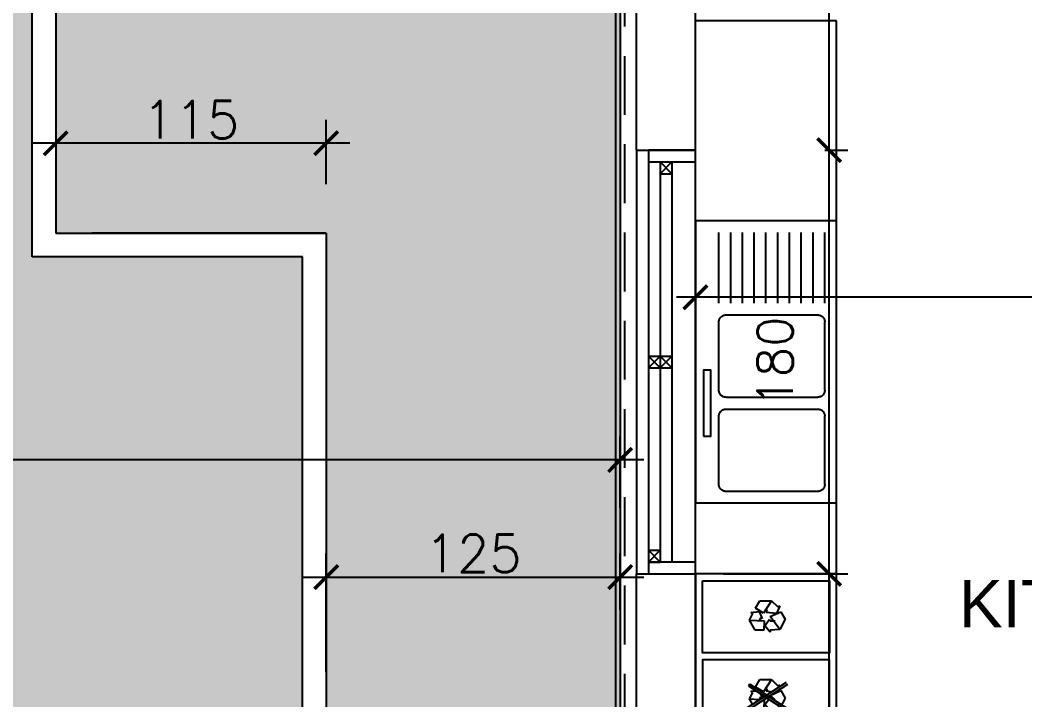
# Model space of a CAD drawing. Header units: centimetres. Extents: x -10658 to 14823, y -5448 to 3597.
# Drawn here: x -1940.1 to -1512.9, y 1781.4 to 2070.2 of the extents above; entities that cross this region are included whole.
import ezdxf
from ezdxf.xclip import XClip

# ---------------------------------------------------------------- set-up
doc = ezdxf.new("R2010")
doc.units = ezdxf.units.CM
doc.header["$LTSCALE"] = 100
doc.header["$MEASUREMENT"] = 0
doc.header["$XCLIPFRAME"] = 0
doc.header["$PDMODE"] = 35
doc.linetypes.add('A0-01 FLOOR PLANS$0$HIDDEN', pattern=[0.375, 0.25, -0.125])
for name, color, linetype in [('A0-01 FLOOR PLANS$0$COUNTERS', 85, 'Continuous'), ('A0-01 FLOOR PLANS$0$DIM IN', 1, 'Continuous'), ('A0-01 FLOOR PLANS$0$HIDDEN -03', 8, 'A0-01 FLOOR PLANS$0$HIDDEN'), ('A0-01 FLOOR PLANS$0$KITCHEN', 11, 'Continuous'), ('A0-01 FLOOR PLANS$0$RECYCLE', 85, 'Continuous'), ('A0-01 FLOOR PLANS$0$TEXT', 3, 'Continuous'), ('A0-01 FLOOR PLANS$0$WALL-01', 7, 'Continuous'), ('A0-01 FLOOR PLANS$0$WALL-03', 2, 'Continuous'), ('A0-01 FLOOR PLANS$0$WINDOW', 1, 'Continuous'), ('DIM IN', 1, 'Continuous'), ('SOURROUNDING$0$HATCH', 8, 'Continuous'), ('SOURROUNDING$0$KERBSTONE', 11, 'Continuous')]:
    doc.layers.add(name, color=color, linetype=linetype)
doc.layers.add('SOURROUNDING$0$HAT', color=8, linetype='Continuous', lineweight=9)
doc.styles.add('A0-01 FLOOR PLANS$0$22', font='romans.shx')
doc.styles.add('A0-01 FLOOR PLANS$0$ART-PS-1', font='arial.ttf', dxfattribs={"height": 20})
doc.styles.add('ROMANS', font='romans')
doc.dimstyles.new('A0-01 FLOOR PLANS$0$100', dxfattribs={"dimtxt": 15, "dimasz": 10, "dimexe": 8, "dimexo": 12, "dimgap": 6, "dimtad": 1, "dimdec": 0, "dimzin": 0, "dimdsep": 46, "dimtxsty": 'A0-01 FLOOR PLANS$0$22', "dimblk": 'A0-01 FLOOR PLANS$0$_ARCHTICK', "dimcen": 30, "dimdle": 8, "dimclrd": 1, "dimclre": 1, "dimclrt": 2, "dimadec": 0, "dimazin": 0, "dimtfac": 1, "dimtdec": 0, "dimtmove": 2, "dimatfit": 3, "dimldrblk": 'A0-01 FLOOR PLANS$0$_OBLIQUE', "dimfxl": 100, "dimtolj": 1, "dimtzin": 0, "dimarcsym": 0})
doc.dimstyles.new('AS-17-100', dxfattribs={"dimtxt": 17, "dimasz": 10, "dimexe": 10, "dimexo": 10, "dimgap": 6, "dimtad": 1, "dimtoh": 1, "dimdec": 0, "dimdsep": 46, "dimtxsty": 'ROMANS', "dimblk1": 'ARCHTICK', "dimblk2": 'ARCHTICK', "dimsah": 1, "dimcen": 25, "dimdle": 10, "dimclrd": 1, "dimclre": 1, "dimclrt": 2, "dimadec": 0, "dimazin": 0, "dimtfac": 1, "dimtdec": 0, "dimtofl": 0, "dimtmove": 2, "dimatfit": 3, "dimldrblk": 'ARCHTICK', "dimfxl": 1, "dimtolj": 1, "dimtzin": 0, "dimarcsym": 0})

# ---------------------------------------------------------------- blocks, each defined once
blk = doc.blocks.new('_ARCHTICK')
at = {"color": 0, "linetype": 'ByBlock', "const_width": 0.15}
blk.add_lwpolyline([(-0.5, -0.5), (0.5, 0.5)], dxfattribs=at)
blk = doc.blocks.new('*D51')
at = {"layer": 'Defpoints', "color": 0, "transparency": 16777216}
for p in [(-3048, 1883.364883502145), (-1685.000000000025, 1853.000000000005), (-3048, 1585.000000000005)]:
    blk.add_point(p, dxfattribs=at)
at = {"layer": 'DIM IN', "color": 1, "lineweight": -2, "transparency": 16777216}
for p, q in [((-3048, 1595.000000000005), (-3048, 1893.364883502145)), ((-1685.000000000025, 1863.000000000005), (-1685.000000000025, 1893.364883502145)), ((-1675.000000000025, 1883.364883502145), (-3058, 1883.364883502145))]:
    blk.add_line(p, q, dxfattribs=at)
at = {"layer": 'DIM IN', "color": 1, "lineweight": -2, "transparency": 16777216, "xscale": 10, "yscale": 10, "zscale": 10, "rotation": 180}
blk.add_blockref('_ARCHTICK', (-3048, 1883.364883502145), dxfattribs=at)
at = {"layer": 'DIM IN', "color": 1, "lineweight": -2, "transparency": 16777216, "xscale": 10, "yscale": 10, "zscale": 10}
blk.add_blockref('_ARCHTICK', (-1685.000000000025, 1883.364883502145), dxfattribs=at)
at = {"layer": 'DIM IN', "color": 2, "transparency": 16777216, "insert": (-2366.500000000013, 1893.364883502145), "char_height": 16, "attachment_point": 5, "style": 'ROMANS'}
blk.add_mtext('\\A1;1363', dxfattribs=at)
blk = doc.blocks.new('*D43')
at = {"layer": 'Defpoints', "color": 0, "transparency": 16777216}
for p in [(-1685.000000000025, 1833.646014808688), (-1685.000000000025, 1809.845646292318), (-1810.000000000026, 1783.3766531248)]:
    blk.add_point(p, dxfattribs=at)
at = {"layer": 'DIM IN', "color": 1, "lineweight": -2, "transparency": 16777216}
for p, q in [((-1810.000000000026, 1793.3766531248), (-1810.000000000026, 1843.646014808688)), ((-1685.000000000025, 1819.845646292318), (-1685.000000000025, 1843.646014808688)), ((-1820.000000000026, 1833.646014808688), (-1675.000000000025, 1833.646014808688))]:
    blk.add_line(p, q, dxfattribs=at)
at = {"layer": 'DIM IN', "color": 1, "lineweight": -2, "transparency": 16777216, "xscale": 10, "yscale": 10, "zscale": 10, "rotation": 180}
blk.add_blockref('_ARCHTICK', (-1810.000000000026, 1833.646014808688), dxfattribs=at)
at = {"layer": 'DIM IN', "color": 1, "lineweight": -2, "transparency": 16777216, "xscale": 10, "yscale": 10, "zscale": 10}
blk.add_blockref('_ARCHTICK', (-1685.000000000025, 1833.646014808688), dxfattribs=at)
at = {"layer": 'DIM IN', "color": 2, "transparency": 16777216, "insert": (-1747.500000000026, 1843.646014808688), "char_height": 16, "attachment_point": 5, "style": 'ROMANS'}
blk.add_mtext('\\A1;125', dxfattribs=at)
blk = doc.blocks.new('*D44')
at = {"layer": 'Defpoints', "color": 0, "transparency": 16777216}
for p in [(-1925.000000000037, 2037.044414538779), (-1925.000000000037, 2017.919716475822), (-1810.000000000026, 1990.575421371275)]:
    blk.add_point(p, dxfattribs=at)
at = {"layer": 'DIM IN', "color": 1, "lineweight": -2, "transparency": 16777216}
for p, q in [((-1925.000000000037, 2027.044414538779), (-1925.000000000037, 2007.919716475822)), ((-1810.000000000026, 2000.575421371275), (-1810.000000000026, 2027.919716475822)), ((-1800.000000000026, 2017.919716475822), (-1935.000000000037, 2017.919716475822))]:
    blk.add_line(p, q, dxfattribs=at)
at = {"layer": 'DIM IN', "color": 1, "lineweight": -2, "transparency": 16777216, "xscale": 10, "yscale": 10, "zscale": 10, "rotation": 180}
blk.add_blockref('_ARCHTICK', (-1925.000000000037, 2017.919716475822), dxfattribs=at)
at = {"layer": 'DIM IN', "color": 1, "lineweight": -2, "transparency": 16777216, "xscale": 10, "yscale": 10, "zscale": 10}
blk.add_blockref('_ARCHTICK', (-1810.000000000026, 2017.919716475822), dxfattribs=at)
at = {"layer": 'DIM IN', "color": 2, "transparency": 16777216, "insert": (-1867.500000000031, 2027.919716475822), "char_height": 16, "attachment_point": 5, "style": 'ROMANS'}
blk.add_mtext('\\A1;115', dxfattribs=at)
blk = doc.blocks.new('SOURROUNDING')
at = {"layer": 'SOURROUNDING$0$HAT', "transparency": 33554658}
h = blk.add_hatch(dxfattribs=at)
h.set_pattern_fill('CROSS', color=256, scale=150, angle=90)
h.set_pattern_definition([(90, (0, 0), (-37.5, 37.5), [18.75, -56.25]), (180, (9.375, 9.375), (-37.5, -37.49999999999999), [18.75, -56.25])])
h.paths.add_polyline_path([(-1392.065571825893, 640.0056710339665), (-2418, 639.9943289696406), (-2418, 25.00000000000046), (-1392.065571825893, 25.00000000000003)])
h.paths.add_polyline_path([(-1810.00000000006, 2848.000000000015), (-1810.000000000076, 3028), (-3028, 3027.999999999999), (-3028, 785.0000000017874), (-1819.999999999348, 785.0000000018192), (-1820.000000000057, 1969.719852353662), (-1935.000000000041, 1969.719852353595), (-1935.000000000019, 2521.189775922605), (-1820.000000000025, 2521.189775922629), (-1820.000000000059, 2848.000000000015)])
h.paths.add_polyline_path([(-890.0000000000257, 3028), (-880.0000000000273, 2818.000000000007), (-164.9999999999978, 2818.000000000006), (-174.9999999999961, 2848.000000000013), (-164.999999999995, 2848.000000000014), (-164.9999999998214, 652.9137857794739), (-722.0655717155141, 652.9137891617253), (-722.0655531118957, 25.00000011200814), (-20, 19.99999999999977), (-20.00000000000091, 3028)])
at = {"layer": 'SOURROUNDING$0$KERBSTONE', "lineweight": 13}
h = blk.add_hatch(dxfattribs=at)
h.set_pattern_fill('AR-HBONE', color=252, scale=5, angle=90)
h.set_pattern_definition([(135, (0, 0), (-28.2842712474619, 1.731912112470987e-15), [60, -20]), (225, (-14.142135625, 14.142135625), (-28.2842712474619, 3.9523581617213e-15), [60, -20])])
h.paths.add_polyline_path([(-174.9999999999995, 1001.388733368148), (-180.2372202335287, 999.4018025608985), (-174.9999999999998, 1003.262964355024), (-174.9999999999975, 1910.06746708433), (-189.1883495621125, 1904.684598388356), (-174.9999999999975, 1915.145016474309), (-174.9999999999975, 1965.254414543792), (-177.7862639594871, 1965.570847487486), (-174.9999999999973, 1966.160834471921), (-174.9999999999961, 2515.31407094349), (-190.9484910254077, 2509.26342828679), (-174.9999999999961, 2521.021517783776), (-174.9999999999959, 2569.633347105632), (-179.5464054227816, 2570.14967738592), (-174.9999999999961, 2571.112371539958), (-174.9999999999957, 2808.000000000006), (-890.000000000025, 2808.000000000006), (-890.000000000025, 3028), (-1810.000000000075, 3028), (-1810.000000000024, 2511.189775922623), (-1925.000000000019, 2511.189775922612), (-1925.00000000004, 1979.719852353628), (-1810.000000000056, 1979.719852353628), (-1809.999999999347, 775.0000000018035), (-3028, 775.0000000018031), (-3028, 650.0000000018035), (-2728, 650.0000000018035), (-2447.999999999999, 650.000000001804), (-2428, 650.0000000018035), (-1382.065571825893, 650.0000000018035), (-1382.065571825892, 25.00000000000011), (-1257.585336144932, 25.00000000000011), (-1257.065571825896, 25.00000000316902), (-857.0655718258947, 24.99999999999989), (-732.0659801441941, 25), (-732.065571825893, 667.9999999999965), (-175.0000000000002, 668.000000000032)])
h.paths.add_polyline_path([(-1685, 828.0000000000057), (-1685, 2129.719852353604), (-1770.000000000009, 2129.719852353604), (-1770.000000000009, 2361.189775922634), (-1685, 2361.189775922634), (-1685, 2748.000000000005), (-1220, 2748.000000000005), (-1219.999999999999, 2683.000000000005), (-890, 2683.000000000005), (-300, 2683.000000000006), (-300, 788.0000000000057), (-589.9999999999995, 788.0000000000057), (-589.9999999999997, 793.0000000000057), (-817, 793.0000000000055), (-817, 713.0000000000298), (-1286.116348528466, 712.9999999999948), (-1287.5, 828.0000000000058)], flags=16)
h.paths.add_polyline_path([(-1798.226780842823, 1621.662886067414), (-1726.107733223775, 1621.662886067414), (-1726.107733223775, 1641.162886067414), (-1798.226780842823, 1641.162886067414)], flags=16)
h.paths.add_polyline_path([(-1563.971165272614, 2964.650889992762), (-999.200087509995, 2964.650889992762), (-999.200087509995, 3018.338407045968), (-1563.971165272614, 3018.338407045968)], flags=16)
at = {"color": 6}
blk.add_lwpolyline([(-300, 2683.000000000005), (-890, 2683.000000000005), (-890, 2683.000000000005), (-1220, 2683.000000000006), (-1220, 2748.000000000005), (-1685, 2748.000000000005), (-1685, 828.0000000000057), (-890, 828.0000000000059), (-890, 793.0000000000055), (-589.9999999999995, 793.0000000000057), (-589.9999999999995, 788.0000000000057), (-300, 788.0000000000057)], close=True, dxfattribs=at)
at = {"layer": 'SOURROUNDING$0$HATCH'}
blk.add_line((-1810.000000000024, 1979.719852353619), (-1909.703890866673, 1979.719852353628), dxfattribs=at)
at = {"layer": 'SOURROUNDING$0$KERBSTONE', "color": 2}
for p, q in [((-1935.00000000004, 1969.719852353628), (-1935.000000000019, 2521.189775922611)), ((-1925.000000000019, 2511.189775922612), (-1925.00000000004, 1979.719852353628)), ((-1925.00000000004, 1979.719852353628), (-1810.000000000056, 1979.719852353628)), ((-1810.000000000056, 1979.719852353628), (-1809.999999999347, 775.0000000018036)), ((-1820.000000000057, 1969.719852353628), (-1935.00000000004, 1969.719852353628)), ((-1819.999999999347, 785.0000000018035), (-1820.000000000057, 1969.719852353628))]:
    blk.add_line(p, q, dxfattribs=at)
blk = doc.blocks.new('A0-01 FLOOR PLANS$0$W05')
at = {"layer": 'A0-01 FLOOR PLANS$0$WINDOW'}
for p, q in [((-650.0000000000214, 1615.000000000006), (-650.0000000000223, 1445.000000000006)), ((-645.0000000000214, 1615.000000000006), (-645.0000000000223, 1445.000000000006)), ((-645.0000000000214, 1615.000000000006), (-640.0000000000214, 1615.000000000006)), ((-640.0000000000214, 1615.000000000006), (-645.0000000000214, 1610.000000000006)), ((-645.0000000000214, 1615.000000000006), (-640.0000000000214, 1610.000000000006)), ((-640.0000000000214, 1615.000000000006), (-640.0000000000223, 1445.000000000006)), ((-630.0000000000218, 1445.000000000006), (-630.0000000000214, 1615.000000000006)), ((-645.0000000000214, 1610.000000000006), (-640.0000000000214, 1610.000000000006)), ((-650.0000000000218, 1532.500000000006), (-645.0000000000218, 1532.500000000006)), ((-645.0000000000218, 1527.500000000006), (-650.0000000000218, 1532.500000000006)), ((-650.0000000000218, 1527.500000000006), (-645.0000000000218, 1532.500000000006)), ((-645.0000000000218, 1532.500000000006), (-640.0000000000218, 1532.500000000006)), ((-640.0000000000218, 1532.500000000006), (-645.0000000000218, 1527.500000000006)), ((-645.0000000000218, 1532.500000000006), (-640.0000000000218, 1527.500000000006)), ((-650.0000000000218, 1527.500000000006), (-645.0000000000218, 1527.500000000006)), ((-645.0000000000218, 1527.500000000006), (-640.0000000000218, 1527.500000000006)), ((-650.0000000000214, 1450.000000000006), (-645.0000000000214, 1450.000000000006)), ((-645.0000000000214, 1450.000000000006), (-650.0000000000214, 1445.000000000006)), ((-650.0000000000214, 1450.000000000006), (-645.0000000000214, 1445.000000000006)), ((-650.0000000000214, 1445.000000000006), (-645.0000000000214, 1445.000000000006))]:
    blk.add_line(p, q, dxfattribs=at)
for points in [[(-650.0000000000214, 1615.000000000006), (-630.0000000000214, 1615.000000000006), (-630.0000000000214, 1620.000000000006), (-650.0000000000214, 1620.000000000006)], [(-650.0000000000218, 1440.000000000006), (-630.0000000000218, 1440.000000000006), (-630.0000000000218, 1445.000000000006), (-650.0000000000218, 1445.000000000006)]]:
    blk.add_lwpolyline(points, close=True, dxfattribs=at)
blk = doc.blocks.new('A0-01 FLOOR PLANS$0$KITCHEN_SINK-04')
at = {"layer": 'A0-01 FLOOR PLANS$0$KITCHEN'}
for p, q in [((-60, -60), (-60, 0)), ((-60, 0), (60, 0)), ((60, -60), (60, 0)), ((-25, -10), (-55, -10)), ((12, -10), (-17, -10)), ((52, -10), (23, -10)), ((-25, -15), (-55, -15)), ((-20, -13), (-20, -52)), ((15, -13), (15, -52)), ((20, -13), (20, -52)), ((55, -52), (55, -13)), ((-25, -20), (-55, -20)), ((-25, -25), (-55, -25)), ((-25, -30), (-55, -30)), ((-25, -35), (-55, -35)), ((-25, -40), (-55, -40)), ((-25, -45), (-55, -45)), ((-25, -50), (-55, -50)), ((-25, -55), (-55, -55)), ((12, -55), (-17, -55)), ((52, -55), (23, -55)), ((60, -60), (-60.00002028171593, -60))]:
    blk.add_line(p, q, dxfattribs=at)
blk.add_lwpolyline([(31.5, -3.5), (31.5, -6.5), (3.5, -6.5), (3.5, -3.5)], close=True, dxfattribs=at)
for centre, start, end in [((-17, -13), 90, 180), ((12, -13), 0, 90), ((23, -13), 90, 180), ((52, -13), 0, 90), ((-17, -52), 180, 270), ((12, -52), 270, 0), ((23, -52), 180, 270), ((52, -52), 270, 0)]:
    blk.add_arc(centre, 3, start, end, dxfattribs=at)
blk = doc.blocks.new('A0-01 FLOOR PLANS$0$FSF')
at = {"layer": 'A0-01 FLOOR PLANS$0$RECYCLE'}
for p, q in [((7765.190254308756, 4675.67096415744), (7765.190254308756, 4735.670964157439)), ((7711.303057766308, 4711.937946017526), (7714.50955740294, 4713.82814781199)), ((7714.50955740294, 4713.82814781199), (7718.817689752526, 4711.522421110643)), ((7741.359732712102, 4714.219324555437), (7752.434237670732, 4697.234869321412)), ((7742.01540014692, 4698.842508157908), (7753.089905105553, 4715.826963391934)), ((7742.181724049235, 4714.788824548134), (7753.256229007864, 4697.804369314108)), ((7742.837391484056, 4698.273008165212), (7753.911896442682, 4715.257463399237)), ((7744.803057766308, 4711.937946017526), (7748.00955740294, 4713.82814781199)), ((7748.00955740294, 4713.82814781199), (7752.317689752526, 4711.522421110643)), ((7706.602416259797, 4707.995369699129), (7709.217917760925, 4710.692286363806)), ((7709.217917760925, 4710.692286363806), (7708.8092520719, 4711.489638635499)), ((7708.8092520719, 4711.489638635499), (7712.017327282105, 4710.160725586135)), ((7713.334834528716, 4707.516755724097), (7711.31420197761, 4711.944515426723)), ((7712.017327282105, 4710.160725586135), (7711.567787772758, 4705.766892256779)), ((7718.817689752526, 4711.522421110643), (7713.334834528716, 4707.516755724097)), ((7715.210480167851, 4707.246091228519), (7715.171243994588, 4709.523463386762)), ((7718.817689752526, 4711.522421110643), (7719.06662970224, 4707.414623953377)), ((7740.102416259797, 4707.995369699129), (7742.717917760925, 4710.692286363806)), ((7742.717917760925, 4710.692286363806), (7742.3092520719, 4711.489638635499)), ((7742.3092520719, 4711.489638635499), (7743.629988532135, 4710.942536774797)), ((7746.834834528716, 4707.516755724097), (7744.81420197761, 4711.944515426723)), ((7745.336235391904, 4710.23574108928), (7745.517327282105, 4710.160725586135)), ((7745.517327282105, 4710.160725586135), (7745.496603833573, 4710.004272307027)), ((7748.754136008814, 4709.568904247009), (7746.834834528716, 4707.516755724097)), ((7748.673426444151, 4709.45241159762), (7748.671243994588, 4709.523463386762)), ((7752.317689752526, 4711.522421110643), (7750.715708164716, 4710.644225278033)), ((7752.317689752526, 4711.522421110643), (7752.56662970224, 4707.414623953377)), ((7706.622853169953, 4703.109066158049), (7706.602416259797, 4707.995369699129)), ((7706.602416259797, 4707.995369699129), (7711.853856172216, 4704.601536369777)), ((7711.853856172216, 4704.601536369777), (7709.799424855089, 4701.193926584492)), ((7711.199983818355, 4706.380231615633), (7710.094956188361, 4705.73825572442)), ((7711.129200278971, 4702.698902903145), (7714.291325221522, 4704.010831363685)), ((7711.567787772758, 4705.766892256779), (7711.199983818355, 4706.380231615633)), ((7714.291325221522, 4704.010831363685), (7713.94491481669, 4703.385159924817)), ((7714.496023126609, 4707.214215623189), (7715.210480167851, 4707.246091228519)), ((7717.267750612962, 4705.204808452077), (7714.496023126609, 4707.214215623189)), ((7714.851494830538, 4698.597215568125), (7715.156382677771, 4704.842435277775)), ((7715.156382677771, 4704.842435277775), (7719.134774323356, 4704.772489585241)), ((7719.962392342939, 4707.394936848807), (7717.267750612962, 4705.204808452077)), ((7719.06662970224, 4707.414623953377), (7719.962392342939, 4707.394936848807)), ((7719.135001728318, 4704.785423991672), (7719.069570993044, 4701.063835411185)), ((7740.122853169953, 4703.109066158049), (7740.102416259797, 4707.995369699129)), ((7740.102416259797, 4707.995369699129), (7745.353856172216, 4704.601536369777)), ((7745.353856172216, 4704.601536369777), (7743.299424855089, 4701.193926584492)), ((7744.699983818355, 4706.380231615633), (7743.594956188361, 4705.73825572442)), ((7745.067787772758, 4705.766892256779), (7744.699983818355, 4706.380231615633)), ((7745.3013476079, 4707.5301703145), (7745.067787772758, 4705.766892256779)), ((7746.417954554869, 4703.441036021253), (7747.791325221522, 4704.010831363685)), ((7747.791325221522, 4704.010831363685), (7747.44491481669, 4703.385159924817)), ((7748.638192821712, 4704.469840408517), (7748.656382677771, 4704.842435277775)), ((7748.656382677771, 4704.842435277775), (7752.634774323356, 4704.772489585241)), ((7750.767750612962, 4705.204808452077), (7748.68571067899, 4706.714215850339)), ((7753.462392342939, 4707.394936848807), (7750.767750612962, 4705.204808452077)), ((7752.56662970224, 4707.414623953377), (7753.462392342939, 4707.394936848807)), ((7752.635001728318, 4704.785423991672), (7752.569570993044, 4701.063835411185)), ((7709.810503555695, 4701.187247289941), (7706.622853169953, 4703.109066158049)), ((7711.587071845377, 4699.256794526615), (7711.129200278971, 4702.698902903145)), ((7712.072236939566, 4700.01004954448), (7711.587071845377, 4699.256794526615)), ((7714.851494830538, 4698.597215568125), (7712.072236939566, 4700.01004954448)), ((7713.94491481669, 4703.385159924817), (7715.054264546648, 4702.75068196256)), ((7719.069570993044, 4701.063835411185), (7714.851494830538, 4698.597215568125)), ((7743.310503555695, 4701.187247289941), (7740.122853169953, 4703.109066158049)), ((7744.629200278971, 4702.698902903145), (7744.710632235518, 4702.732688064496)), ((7744.638546367481, 4702.628642480973), (7744.629200278971, 4702.698902903145)), ((7745.087071845377, 4699.256794526615), (7744.834498745295, 4701.155545283948)), ((7745.572236939566, 4700.01004954448), (7745.087071845377, 4699.256794526615)), ((7748.351494830538, 4698.597215568125), (7745.572236939566, 4700.01004954448)), ((7747.44491481669, 4703.385159924817), (7748.554264546648, 4702.75068196256)), ((7748.351494830538, 4698.597215568125), (7748.558112336861, 4702.829498798048)), ((7750.585329065438, 4699.903502993395), (7748.351494830538, 4698.597215568125)), ((7752.569570993044, 4701.063835411185), (7751.45111498933, 4700.409791798395)), ((7742.01540014692, 4698.842508157908), (7742.837391484056, 4698.273008165212)), ((7752.434237670732, 4697.234869321412), (7753.256229007864, 4697.804369314106))]:
    blk.add_line(p, q, dxfattribs=at)
for points in [[(7695.190254308756, 4735.670964157439), (7695.190254308756, 4675.67096415744), (7765.190254308756, 4675.67096415744), (7765.190254308756, 4735.670964157439)], [(7698.190254308756, 4678.67096415744), (7698.190254308756, 4732.670964157439), (7728.690254308756, 4732.670964157439), (7728.690254308756, 4678.67096415744)], [(7762.190254308756, 4678.67096415744), (7762.190254308756, 4732.670964157439), (7731.690254308756, 4732.670964157439), (7731.690254308756, 4678.67096415744)]]:
    blk.add_lwpolyline(points, close=True, dxfattribs=at)
blk = doc.blocks.new('A0-01 FLOOR PLANS$0$_ARCHTICK')
at = {"color": 0, "linetype": 'ByBlock', "const_width": 0.15}
blk.add_lwpolyline([(-0.5, -0.5), (0.5, 0.5)], dxfattribs=at)
blk = doc.blocks.new('*D361')
at = {"layer": 'A0-01 FLOOR PLANS$0$DIM IN', "color": 1, "lineweight": -2, "transparency": 16777216}
for p, q in [((-1755, 1937.754970801318), (-1755, 1907.498666983083)), ((-1405, 1937.754970801318), (-1405, 1907.498666983083)), ((-1397, 1915.498666983083), (-1763, 1915.498666983083))]:
    blk.add_line(p, q, dxfattribs=at)
at = {"layer": 'Defpoints', "color": 0, "transparency": 16777216}
for p in [(-1755, 1949.754970801318), (-1405, 1949.754970801318), (-1755, 1915.498666983083)]:
    blk.add_point(p, dxfattribs=at)
at = {"layer": 'A0-01 FLOOR PLANS$0$DIM IN', "color": 1, "lineweight": -2, "transparency": 16777216, "xscale": 10, "yscale": 10, "zscale": 10, "rotation": 180}
blk.add_blockref('A0-01 FLOOR PLANS$0$_ARCHTICK', (-1755, 1915.498666983083), dxfattribs=at)
at = {"layer": 'A0-01 FLOOR PLANS$0$DIM IN', "color": 1, "lineweight": -2, "transparency": 16777216, "xscale": 10, "yscale": 10, "zscale": 10}
blk.add_blockref('A0-01 FLOOR PLANS$0$_ARCHTICK', (-1405, 1915.498666983083), dxfattribs=at)
at = {"layer": 'A0-01 FLOOR PLANS$0$DIM IN', "color": 2, "transparency": 16777216, "insert": (-1580, 1928.998666983083), "char_height": 15, "attachment_point": 5, "style": 'A0-01 FLOOR PLANS$0$22'}
blk.add_mtext('\\A1;350', dxfattribs=at)
blk = doc.blocks.new('A0-01 FLOOR PLANS$0$_OBLIQUE')
at = {"color": 0, "linetype": 'ByBlock'}
blk.add_line((-0.5, -0.5), (0.5, 0.5), dxfattribs=at)
blk = doc.blocks.new('*D433')
at = {"layer": 'A0-01 FLOOR PLANS$0$DIM IN', "color": 1, "lineweight": -2, "transparency": 16777216}
for p, q in [((-1698.131647634793, 1640.000000000006), (-1698.131647634793, 1806.000000000006)), ((-1743, 1798.000000000006), (-1690.131647634793, 1798.000000000006)), ((-1710.131647634762, 1648.000000000006), (-1706.131647634793, 1648.000000000006))]:
    blk.add_line(p, q, dxfattribs=at)
at = {"layer": 'Defpoints', "color": 0, "transparency": 16777216}
for p in [(-1755, 1798.000000000006), (-1698.131647634793, 1798.000000000006), (-1698.131647634762, 1648.000000000006)]:
    blk.add_point(p, dxfattribs=at)
at = {"layer": 'A0-01 FLOOR PLANS$0$DIM IN', "color": 1, "lineweight": -2, "transparency": 16777216, "xscale": 10, "yscale": 10, "zscale": 10}
for p, rotation in [((-1698.131647634793, 1798.000000000006), 90), ((-1698.131647634793, 1648.000000000006), 270)]:
    blk.add_blockref('A0-01 FLOOR PLANS$0$_ARCHTICK', p, dxfattribs=dict(at, rotation=rotation))
at = {"layer": 'A0-01 FLOOR PLANS$0$DIM IN', "color": 2, "transparency": 16777216, "insert": (-1713.214311037258, 1704.544039715443), "char_height": 15, "attachment_point": 5, "rotation": 90, "style": 'A0-01 FLOOR PLANS$0$22'}
blk.add_mtext('\\A1;150', dxfattribs=at)
blk = doc.blocks.new('*D434')
at = {"layer": 'A0-01 FLOOR PLANS$0$DIM IN', "color": 1, "lineweight": -2, "transparency": 16777216}
for p, q in [((-1698.131647634797, 1790.000000000006), (-1698.131647634797, 1986.000000000006)), ((-1699.945200607813, 1978.000000000006), (-1690.131647634797, 1978.000000000006)), ((-1699.945200607813, 1798.000000000006), (-1690.131647634797, 1798.000000000006))]:
    blk.add_line(p, q, dxfattribs=at)
at = {"layer": 'Defpoints', "color": 0, "transparency": 16777216}
for p in [(-1711.945200607813, 1978.000000000006), (-1698.131647634797, 1978.000000000006), (-1711.945200607813, 1798.000000000006)]:
    blk.add_point(p, dxfattribs=at)
at = {"layer": 'A0-01 FLOOR PLANS$0$DIM IN', "color": 1, "lineweight": -2, "transparency": 16777216, "xscale": 10, "yscale": 10, "zscale": 10}
for p, rotation in [((-1698.131647634797, 1978.000000000006), 90), ((-1698.131647634797, 1798.000000000006), 270)]:
    blk.add_blockref('A0-01 FLOOR PLANS$0$_ARCHTICK', p, dxfattribs=dict(at, rotation=rotation))
at = {"layer": 'A0-01 FLOOR PLANS$0$DIM IN', "color": 2, "transparency": 16777216, "insert": (-1721.155446646526, 1888.000000000007), "char_height": 15, "attachment_point": 5, "rotation": 90, "style": 'A0-01 FLOOR PLANS$0$22'}
blk.add_mtext('\\A1;180', dxfattribs=at)
blk = doc.blocks.new('*D435')
at = {"layer": 'A0-01 FLOOR PLANS$0$DIM IN', "color": 1, "lineweight": -2, "transparency": 16777216}
for p, q in [((-1698.131647634798, 1970.000000000006), (-1698.131647634798, 2136.000000000007)), ((-1699.945200607813, 2128.000000000007), (-1690.131647634798, 2128.000000000007)), ((-1699.945200607813, 1978.000000000006), (-1690.131647634798, 1978.000000000006))]:
    blk.add_line(p, q, dxfattribs=at)
at = {"layer": 'Defpoints', "color": 0, "transparency": 16777216}
for p in [(-1711.945200607813, 2128.000000000007), (-1698.131647634798, 2128.000000000007), (-1711.945200607813, 1978.000000000006)]:
    blk.add_point(p, dxfattribs=at)
at = {"layer": 'A0-01 FLOOR PLANS$0$DIM IN', "color": 1, "lineweight": -2, "transparency": 16777216, "xscale": 10, "yscale": 10, "zscale": 10}
for p, rotation in [((-1698.131647634798, 2128.000000000007), 90), ((-1698.131647634798, 1978.000000000006), 270)]:
    blk.add_blockref('A0-01 FLOOR PLANS$0$_ARCHTICK', p, dxfattribs=dict(at, rotation=rotation))
at = {"layer": 'A0-01 FLOOR PLANS$0$DIM IN', "color": 2, "transparency": 16777216, "insert": (-1721.511134934206, 2065.575950888018), "char_height": 15, "attachment_point": 5, "rotation": 90, "style": 'A0-01 FLOOR PLANS$0$22'}
blk.add_mtext('\\A1;150', dxfattribs=at)
blk = doc.blocks.new('A0-01 FLOOR PLANS')
at = {"layer": 'A0-01 FLOOR PLANS$0$COUNTERS'}
for p, q in [((-1695, 2032.999999999978), (-1755, 2032.999999999978)), ((-1695, 1708.000000000005), (-1695, 2032.999999999978))]:
    blk.add_line(p, q, dxfattribs=at)
at = {"layer": 'A0-01 FLOOR PLANS$0$HIDDEN -03'}
blk.add_line((-1784.999999999996, 793.0000000000055), (-1785, 2713.000000000005), dxfattribs=at)
at = {"layer": 'A0-01 FLOOR PLANS$0$WALL-01'}
for p, q in [((-1780, 1978.000000000005), (-1780, 2163.000000000005)), ((-1755, 1978.000000000005), (-1755, 2128.000000000005)), ((-1780, 1978.000000000006), (-1755, 1978.000000000005)), ((-1780, 1798.000000000005), (-1755, 1798.000000000005)), ((-1780, 1583.000000000005), (-1780, 1798.000000000005)), ((-1755, 1648.000000000005), (-1754.999999999999, 1798.000000000005))]:
    blk.add_line(p, q, dxfattribs=at)
at = {"layer": 'A0-01 FLOOR PLANS$0$WALL-03'}
blk.add_line((-1780, 1978.000000000006), (-1780, 1798.000000000005), dxfattribs=at)
at = {"layer": 'A0-01 FLOOR PLANS$0$KITCHEN', "xscale": -1.000000000000005, "rotation": 90}
blk.add_blockref('A0-01 FLOOR PLANS$0$KITCHEN_SINK-04', (-1754.999999999999, 1888.000000000005), dxfattribs=at)
at = {"layer": 'A0-01 FLOOR PLANS$0$KITCHEN', "rotation": 270}
blk.add_blockref('A0-01 FLOOR PLANS$0$FSF', (-6430.670964157437, 9493.190254308764), dxfattribs=at)
at = {"layer": 'A0-01 FLOOR PLANS$0$WINDOW'}
blk.add_blockref('A0-01 FLOOR PLANS$0$W05', (-1124.999999999978, 358), dxfattribs=at)
at = {"layer": 'A0-01 FLOOR PLANS$0$TEXT', "style": 'A0-01 FLOOR PLANS$0$ART-PS-1'}
blk.add_text('KITCHEN', height=20, dxfattribs=at).set_placement((-1643.024318130541, 1775.310836928928))
at = {"layer": 'A0-01 FLOOR PLANS$0$DIM IN'}
for base, p1, p2, picture, middle in [((-1698.131647634798, 2128.000000000007), (-1711.945200607812, 1978.000000000005), (-1711.945200607812, 2128.000000000006), '*D435', (-1721.511134934206, 2065.575950888018)), ((-1698.131647634797, 1978.000000000006), (-1711.945200607812, 1798.000000000005), (-1711.945200607812, 1978.000000000005), '*D434', (-1721.155446646526, 1888.000000000007)), ((-1698.131647634793, 1798.000000000006), (-1698.131647634762, 1648.000000000005), (-1754.999999999999, 1798.000000000005), '*D433', (-1713.214311037258, 1704.544039715443))]:
    dim = blk.add_linear_dim(base=base, p1=p1, p2=p2, angle=90, dimstyle='A0-01 FLOOR PLANS$0$100', override={"dimfxl": 0.075}, dxfattribs=at)
    dim.commit()
    dim.dimension.update_dxf_attribs({"geometry": picture, "text_midpoint": middle, "dimtype": 128})
dim = blk.add_linear_dim(base=(-1755, 1915.498666983083), p1=(-1405, 1949.754970801318), p2=(-1755, 1949.754970801318), dimstyle='A0-01 FLOOR PLANS$0$100', override={"dimfxl": 0.075}, dxfattribs=at)
dim.commit()
dim.dimension.update_dxf_attribs({"geometry": '*D361', "text_midpoint": (-1580, 1928.998666983083)})

msp = doc.modelspace()

# ---------------------------------------------------------------- linework, layer by layer
at = {"color": 6}
msp.add_lwpolyline([(-298, 2685.000000000005), (-892, 2685.000000000005), (-892, 2682.000000000006), (-1218, 2682.000000000006), (-1218, 2750.000000000005), (-1687, 2750.000000000005), (-1687, 826.0000000000059), (-892, 826.0000000000059), (-892, 791.0000000000055), (-592, 791.0000000000057), (-592, 786.0000000000057), (-298, 786.0000000000057)], close=True, dxfattribs=at)

# ---------------------------------------------------------------- block references
msp.add_blockref('SOURROUNDING', (0, 0))
ref = msp.add_blockref('A0-01 FLOOR PLANS', (102, 37))
XClip(ref).set_block_clipping_path([(-400, 2648.000000000005), (-994, 2648.000000000005), (-994, 2645.000000000006), (-1320, 2645.000000000006), (-1320, 2713.000000000005), (-1789, 2713.000000000005), (-1789, 789.0000000000059), (-994, 789.0000000000059), (-994, 754.0000000000055), (-694, 754.0000000000057), (-694, 749.0000000000057), (-400, 749.0000000000057)])

# ---------------------------------------------------------------- dimensions: what is measured, and where the dimension line sits
at = {"layer": 'DIM IN'}
for base, p1, p2, picture, middle in [((-1925.000000000037, 2017.919716475822), (-1810.000000000026, 1990.575421371275), (-1925.000000000037, 2037.044414538779), '*D44', (-1867.500000000031, 2027.919716475822)), ((-3048, 1883.364883502145), (-1685.000000000025, 1853.000000000005), (-3048, 1585.000000000005), '*D51', (-2366.500000000013, 1893.364883502145)), ((-1685.000000000025, 1833.646014808688), (-1810.000000000026, 1783.3766531248), (-1685.000000000025, 1809.845646292318), '*D43', (-1747.500000000026, 1843.646014808688))]:
    dim = msp.add_linear_dim(base=base, p1=p1, p2=p2, dimstyle='AS-17-100', override={"dimtxt": 16, "dimgap": 2}, dxfattribs=at)
    dim.commit()
    dim.dimension.update_dxf_attribs({"geometry": picture, "text_midpoint": middle})

doc.saveas('drawing.dxf')
